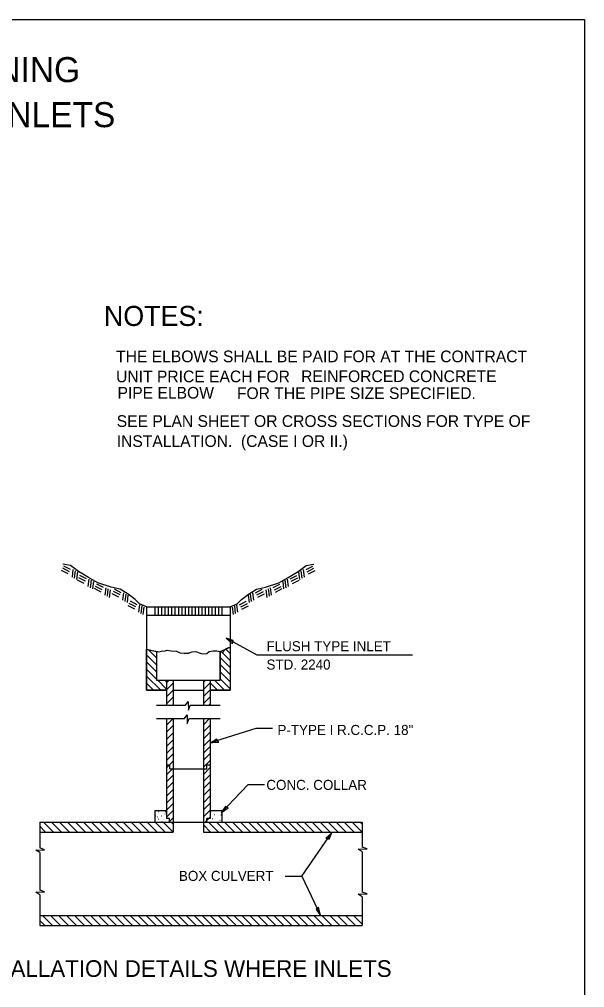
# Model space of a CAD drawing. Extents: x 100 to 887, y 75 to 1075.
# Drawn here: x 549 to 887, y 495 to 1075 of the extents above; entities that cross this region are included whole.
import ezdxf

# ---------------------------------------------------------------- set-up
doc = ezdxf.new("R2010")
doc.units = 0
for name, color, linetype in [('SH_General_Details', 7, 'Continuous'), ('Sheets_General Details', 7, 'Continuous'), ('Sheets_Major Grid', 7, 'Continuous')]:
    doc.layers.add(name, color=color, linetype=linetype)

msp = doc.modelspace()

# ---------------------------------------------------------------- linework, layer by layer
at = {"layer": 'SH_General_Details'}
for p, q in [((578.45, 742.77), (574.45, 744.82)), ((579.14, 744.1), (575.13, 746.16)), ((579.82, 745.44), (575.82, 747.49)), ((580.85, 740.9), (581.41, 745.37)), ((582.18, 740.22), (582.74, 744.68)), ((583.52, 739.53), (584.08, 744)), ((717.08, 739.53), (716.52, 744)), ((718.41, 740.22), (717.85, 744.68)), ((719.75, 740.9), (719.19, 745.37)), ((720.77, 745.44), (724.78, 747.49)), ((721.46, 744.1), (725.46, 746.16)), ((722.14, 742.77), (726.15, 744.82)), ((587.99, 737.08), (583.99, 739.13)), ((588.68, 738.41), (584.67, 740.47)), ((589.36, 739.75), (585.36, 741.8)), ((590.39, 735.21), (590.95, 739.68)), ((591.72, 734.53), (592.28, 738.99)), ((593.06, 733.84), (593.62, 738.31)), ((707.54, 733.84), (706.98, 738.31)), ((708.87, 734.53), (708.31, 738.99)), ((710.21, 735.21), (709.65, 739.68)), ((711.23, 739.75), (715.24, 741.8)), ((711.92, 738.41), (715.92, 740.47)), ((712.6, 737.08), (716.61, 739.13)), ((598.08, 731.94), (594.08, 734)), ((598.77, 733.28), (594.77, 735.33)), ((599.45, 734.61), (595.45, 736.67)), ((600.48, 730.08), (601.04, 734.54)), ((601.81, 729.39), (602.37, 733.86)), ((603.15, 728.71), (603.71, 733.17)), ((609.41, 730.16), (605.41, 732.21)), ((610.09, 731.49), (606.09, 733.55)), ((611.12, 726.96), (611.68, 731.42)), ((689.48, 726.96), (688.92, 731.42)), ((690.5, 731.49), (694.5, 733.55)), ((691.19, 730.16), (695.19, 732.21)), ((697.45, 728.71), (696.89, 733.17)), ((698.78, 729.39), (698.22, 733.86)), ((700.12, 730.08), (699.56, 734.54)), ((701.14, 734.61), (705.15, 736.67)), ((701.83, 733.28), (705.83, 735.33)), ((702.51, 731.94), (706.51, 734)), ((608.73, 728.82), (604.72, 730.88)), ((612.45, 726.27), (613.01, 730.74)), ((613.79, 725.59), (614.35, 730.05)), ((619.64, 724.34), (615.63, 726.39)), ((680.96, 724.34), (684.96, 726.39)), ((686.81, 725.59), (686.25, 730.05)), ((688.14, 726.27), (687.58, 730.74)), ((691.87, 728.82), (695.87, 730.88)), ((618.27, 721.67), (614.26, 723.72)), ((618.95, 723), (614.95, 725.06)), ((620.66, 719.8), (621.22, 724.27)), ((621.99, 719.12), (622.56, 723.58)), ((623.33, 718.43), (623.89, 722.9)), ((625.3, 723.1), (675.3, 723.1)), ((625.3, 723.1), (625.3, 673.1)), ((625.3, 723.1), (625.3, 718.1)), ((630.3, 723.1), (630.3, 718.1)), ((632.3, 723.1), (632.3, 718.1)), ((634.3, 723.1), (634.3, 718.1)), ((636.3, 723.1), (636.3, 718.1)), ((638.3, 723.1), (638.3, 718.1)), ((640.3, 723.1), (640.3, 718.1)), ((642.3, 723.1), (642.3, 718.1)), ((644.3, 723.1), (644.3, 718.1)), ((646.3, 723.1), (646.3, 718.1)), ((648.3, 723.1), (648.3, 718.1)), ((650.3, 723.1), (650.3, 718.1)), ((652.3, 723.1), (652.3, 718.1)), ((654.3, 723.1), (654.3, 718.1)), ((656.3, 723.1), (656.3, 718.1)), ((658.3, 723.1), (658.3, 718.1)), ((660.3, 723.1), (660.3, 718.1)), ((662.3, 723.1), (662.3, 718.1)), ((664.3, 723.1), (664.3, 718.1)), ((666.3, 723.1), (666.3, 718.1)), ((668.3, 723.1), (668.3, 718.1)), ((670.3, 723.1), (670.3, 718.1)), ((675.3, 723.1), (675.3, 673.1)), ((675.3, 723.1), (675.3, 718.1)), ((677.27, 718.43), (676.71, 722.9)), ((678.6, 719.12), (678.04, 723.58)), ((679.94, 719.8), (679.37, 724.27)), ((681.64, 723), (685.65, 725.06)), ((682.33, 721.67), (686.33, 723.72)), ((625.3, 718.1), (675.3, 718.1)), ((631.3, 696.39), (631.3, 679.1)), ((669.3, 696.33), (669.3, 679.1)), ((628.45, 691.12), (628.45, 691.12)), ((630.57, 693.24), (630.57, 693.24)), ((626.33, 689), (626.33, 689)), ((631.3, 679.1), (669.3, 679.1)), ((637.3, 679.1), (637.3, 664.1)), ((641.3, 679.1), (641.3, 664.1)), ((659.3, 679.1), (659.3, 664.1)), ((663.3, 679.1), (663.3, 664.1)), ((625.3, 673.1), (637.3, 673.1)), ((639.01, 675.06), (639.01, 675.06)), ((641.13, 672.93), (641.13, 672.93)), ((641.3, 673.1), (659.3, 673.1)), ((663.3, 673.1), (675.3, 673.1)), ((661.15, 671.23), (661.15, 671.23)), ((663.28, 669.11), (663.28, 669.11)), ((631.3, 664.1), (648.61, 664.1)), ((651.41, 664.1), (669.3, 664.1)), ((631.3, 656.1), (647.92, 656.1)), ((637.3, 656.1), (637.3, 596.28)), ((641.3, 656.1), (641.3, 588.1)), ((650.71, 656.1), (669.3, 656.1)), ((659.3, 656.1), (659.3, 588.1)), ((663.3, 656.1), (663.3, 596.28)), ((639.29, 628.28), (637.3, 628.28)), ((639.29, 626.1), (639.29, 628.28)), ((661.41, 626.1), (661.41, 628.28)), ((663.4, 628.28), (661.41, 628.28)), ((639.29, 626.1), (661.41, 626.1)), ((630.3, 601.1), (637.3, 601.1)), ((630.3, 601.1), (630.3, 594.1)), ((630.59, 597.84), (630.79, 597.84)), ((632.3, 600.38), (632.5, 600.38)), ((634.19, 597.93), (634.39, 597.93)), ((636.13, 599.05), (636.33, 599.05)), ((663.3, 601.1), (670.3, 601.1)), ((663.45, 599.56), (663.65, 599.56)), ((665.69, 598.74), (665.89, 598.74)), ((665.9, 601.01), (666.1, 601.01)), ((669.77, 598.53), (669.97, 598.53)), ((670.3, 601.1), (670.3, 594.1)), ((561.3, 594.1), (641.3, 594.1)), ((561.3, 594.1), (561.3, 578.59)), ((631.83, 597.33), (632.03, 597.33)), ((632.17, 595.88), (632.37, 595.88)), ((634.36, 594.38), (634.56, 594.38)), ((639.09, 596.28), (637.3, 596.28)), ((639.09, 594.1), (639.09, 596.28)), ((639.09, 594.1), (661.41, 594.1)), ((659.3, 594.1), (754.3, 594.1)), ((661.41, 594.1), (661.41, 596.28)), ((663.4, 596.28), (661.41, 596.28)), ((664.7, 596.25), (664.9, 596.25)), ((669.13, 595.3), (669.33, 595.3)), ((711.55, 592.7), (711.55, 592.7)), ((754.3, 594.1), (754.3, 579.16)), ((561.3, 588.1), (641.3, 588.1)), ((659.3, 588.1), (754.3, 588.1)), ((709.16, 590.32), (709.16, 590.32)), ((561.3, 575.79), (561.3, 553.35)), ((754.3, 576.37), (754.3, 552.19)), ((718.22, 561.63), (729.41, 538.1)), ((561.3, 550.55), (561.3, 532.1)), ((754.3, 549.4), (754.3, 532.1)), ((561.3, 538.1), (754.3, 538.1)), ((641.54, 535.99), (641.54, 535.99)), ((561.3, 532.1), (754.3, 532.1)), ((639.15, 533.6), (639.15, 533.6))]:
    msp.add_line(p, q, dxfattribs=at)
for points in [[(625.3, 723.1), (621.06, 724.77), (618.49, 727.52), (614.27, 730.64), (609.5, 733.58), (604.18, 734.86), (596.11, 737.43), (590.6, 740.73), (584.55, 744.22), (579.78, 747.89), (575.19, 748.62)], [(675.3, 723.1), (679.54, 724.77), (682.1, 727.52), (686.32, 730.64), (691.09, 733.58), (696.42, 734.86), (704.49, 737.43), (709.99, 740.73), (716.05, 744.22), (720.82, 747.89), (725.4, 748.62)], [(784.55, 694.04), (691.42, 694.04), (672.89, 704.23)], [(625.3, 673.1), (625.3, 697.71), (631.3, 696.39), (631.3, 679.1), (637.3, 679.1), (663.3, 679.1), (669.3, 679.1), (669.3, 696.33), (675.32, 698.9), (675.3, 673.1), (663.3, 673.1)], [(625.3, 697.71), (627.71, 697.16), (632.84, 696.06), (634.31, 696.43), (636.33, 696.79), (637.61, 697.16), (640, 696.61), (643.12, 696.43), (645.32, 695.51), (647.7, 695.33), (650.82, 695.33), (650.82, 695.51), (652.66, 696.06), (654.86, 696.24), (656.69, 695.51), (658.71, 694.96), (661.28, 695.14), (662.75, 696.24), (665.13, 696.61), (667.33, 696.79), (671.19, 695.88), (671.92, 697.34), (673.02, 698.08), (674.49, 698.63), (675.3, 698.63)], [(631.3, 692.51), (626.33, 697.48)], [(675.31, 690.93), (669.73, 696.51)], [(675.31, 695.17), (672.7, 697.78)], [(631.3, 688.27), (625.3, 694.27)], [(675.31, 686.69), (669.3, 692.7)], [(631.3, 684.03), (625.3, 690.03)], [(631.3, 679.79), (625.3, 685.79)], [(675.3, 682.45), (669.3, 688.46)], [(633.74, 673.1), (625.3, 681.54)], [(637.3, 673.79), (631.98, 679.1)], [(637.3, 678.03), (636.23, 679.1)], [(637.3, 677.58), (638.81, 679.1)], [(644.71, 679.1), (644.71, 679.1)], [(648.96, 679.1), (648.95, 679.1)], [(653.2, 679.1), (653.2, 679.1)], [(657.44, 679.1), (657.44, 679.1)], [(659.3, 677.86), (660.54, 679.1)], [(661.68, 679.1), (661.68, 679.1)], [(671.93, 673.1), (665.92, 679.1)], [(675.3, 678.21), (669.3, 684.21)], [(675.3, 673.97), (669.3, 679.97)], [(629.5, 673.1), (625.3, 677.3)], [(637.3, 673.1), (625.3, 673.1)], [(637.3, 673.34), (641.3, 677.34)], [(637.3, 669.1), (641.3, 673.1)], [(659.3, 673.62), (663.3, 677.62)], [(659.3, 669.38), (663.3, 673.37)], [(667.68, 673.1), (663.3, 677.49)], [(663.44, 673.1), (663.3, 673.24)], [(637.3, 664.86), (641.3, 668.86)], [(659.3, 665.13), (663.3, 669.13)], [(640.78, 664.1), (641.3, 664.61)], [(648.61, 664.1), (650.18, 666.38), (650.36, 661.15), (651.41, 664.1)], [(662.51, 664.1), (663.3, 664.89)], [(637.3, 652.13), (641.27, 656.1)], [(647.92, 656.1), (649.49, 658.38), (649.66, 653.15), (650.71, 656.1)], [(659.3, 652.4), (662.99, 656.1)], [(637.3, 647.89), (641.3, 651.89)], [(659.3, 648.16), (663.3, 652.16)], [(700.6, 650.26), (690.6, 650.26), (663.43, 641.55)], [(637.3, 643.64), (641.3, 647.64)], [(659.3, 643.92), (663.3, 647.92)], [(637.3, 639.4), (641.3, 643.4)], [(637.3, 635.16), (641.3, 639.16)], [(659.3, 639.68), (663.3, 643.68)], [(659.3, 635.43), (663.3, 639.43)], [(637.3, 630.92), (641.3, 634.92)], [(659.3, 631.19), (663.3, 635.19)], [(637.3, 626.67), (641.3, 630.67)], [(659.3, 626.95), (663.3, 630.95)], [(659.3, 622.71), (663.3, 626.71)], [(637.3, 622.43), (641.3, 626.43)], [(637.3, 618.19), (641.3, 622.19)], [(659.3, 618.46), (663.3, 622.46)], [(637.3, 613.95), (641.3, 617.94)], [(659.3, 614.22), (663.3, 618.22)], [(695.93, 616.48), (685.93, 616.48), (670.01, 599.7)], [(637.3, 609.7), (641.3, 613.7)], [(637.3, 605.46), (641.3, 609.46)], [(659.3, 609.98), (663.3, 613.98)], [(659.3, 605.74), (663.3, 609.74)], [(637.3, 601.22), (641.3, 605.22)], [(659.3, 601.49), (663.3, 605.49)], [(637.3, 600.28), (636.69, 600.02)], [(636.72, 600.08), (637.22, 601.1)], [(637.3, 596.97), (641.3, 600.97)], [(659.3, 597.25), (663.3, 601.25)], [(569.63, 588.1), (563.63, 594.1)], [(574.4, 588.1), (568.4, 594.1)], [(579.17, 588.1), (573.17, 594.1)], [(583.95, 588.1), (577.95, 594.1)], [(588.72, 588.1), (582.72, 594.1)], [(593.49, 588.1), (587.49, 594.1)], [(598.27, 588.1), (592.26, 594.1)], [(603.04, 588.1), (597.04, 594.1)], [(607.81, 588.1), (601.81, 594.1)], [(612.58, 588.1), (606.58, 594.1)], [(617.36, 588.1), (611.36, 594.1)], [(622.13, 588.1), (616.13, 594.1)], [(626.9, 588.1), (620.9, 594.1)], [(631.68, 588.1), (625.68, 594.1)], [(636.45, 588.1), (630.45, 594.1)], [(641.22, 588.1), (635.22, 594.1)], [(638.67, 594.1), (641.3, 596.73)], [(641.3, 592.8), (639.99, 594.1)], [(663.65, 588.1), (659.3, 592.45)], [(660.39, 594.1), (663.3, 597.01)], [(668.42, 588.1), (662.42, 594.1)], [(673.19, 588.1), (667.19, 594.1)], [(677.97, 588.1), (671.97, 594.1)], [(682.74, 588.1), (676.74, 594.1)], [(687.51, 588.1), (681.51, 594.1)], [(692.29, 588.1), (686.29, 594.1)], [(697.06, 588.1), (691.06, 594.1)], [(701.83, 588.1), (695.83, 594.1)], [(706.6, 588.1), (700.6, 594.1)], [(711.38, 588.1), (705.38, 594.1)], [(716.15, 588.1), (710.15, 594.1)], [(720.92, 588.1), (714.92, 594.1)], [(725.7, 588.1), (719.7, 594.1)], [(730.47, 588.1), (724.47, 594.1)], [(735.24, 588.1), (729.24, 594.1)], [(740.02, 588.1), (734.01, 594.1)], [(744.79, 588.1), (738.79, 594.1)], [(749.56, 588.1), (743.56, 594.1)], [(754.3, 588.14), (748.33, 594.1)], [(754.3, 592.91), (753.11, 594.1)], [(564.85, 588.1), (561.3, 591.66)], [(708.22, 561.63), (718.22, 561.63), (736.35, 588.1)], [(561.3, 575.79), (559.01, 577.36), (564.25, 577.54), (561.3, 578.59)], [(754.3, 576.37), (752.01, 577.94), (757.25, 578.12), (754.3, 579.16)], [(561.3, 550.55), (559.01, 552.12), (564.25, 552.3), (561.3, 553.35)], [(754.3, 549.4), (752.01, 550.97), (757.25, 551.14), (754.3, 552.19)], [(564.29, 532.1), (561.3, 535.09)], [(569.06, 532.1), (563.06, 538.1)], [(573.83, 532.1), (567.83, 538.1)], [(578.61, 532.1), (572.61, 538.1)], [(583.38, 532.1), (577.38, 538.1)], [(588.15, 532.1), (582.15, 538.1)], [(592.93, 532.1), (586.92, 538.1)], [(597.7, 532.1), (591.7, 538.1)], [(602.47, 532.1), (596.47, 538.1)], [(607.24, 532.1), (601.24, 538.1)], [(612.02, 532.1), (606.02, 538.1)], [(616.79, 532.1), (610.79, 538.1)], [(621.56, 532.1), (615.56, 538.1)], [(626.34, 532.1), (620.34, 538.1)], [(631.11, 532.1), (625.11, 538.1)], [(635.88, 532.1), (629.88, 538.1)], [(640.66, 532.1), (634.65, 538.1)], [(645.43, 532.1), (639.43, 538.1)], [(650.2, 532.1), (644.2, 538.1)], [(654.97, 532.1), (648.97, 538.1)], [(659.75, 532.1), (653.75, 538.1)], [(664.52, 532.1), (658.52, 538.1)], [(669.29, 532.1), (663.29, 538.1)], [(674.07, 532.1), (668.07, 538.1)], [(678.84, 532.1), (672.84, 538.1)], [(683.61, 532.1), (677.61, 538.1)], [(688.38, 532.1), (682.38, 538.1)], [(693.16, 532.1), (687.16, 538.1)], [(697.93, 532.1), (691.93, 538.1)], [(702.7, 532.1), (696.7, 538.1)], [(707.48, 532.1), (701.48, 538.1)], [(712.25, 532.1), (706.25, 538.1)], [(717.02, 532.1), (711.02, 538.1)], [(721.8, 532.1), (715.8, 538.1)], [(726.57, 532.1), (720.57, 538.1)], [(731.34, 532.1), (725.34, 538.1)], [(736.11, 532.1), (730.11, 538.1)], [(740.89, 532.1), (734.89, 538.1)], [(745.66, 532.1), (739.66, 538.1)], [(750.43, 532.1), (744.43, 538.1)], [(754.3, 533.01), (749.21, 538.1)], [(754.3, 537.78), (753.98, 538.1)]]:
    msp.add_lwpolyline(points, dxfattribs=at)
for points in [[(676.77, 700.9), (676.88, 701.94), (677.18, 702.82), (675.29, 703.4), (672.89, 704.23), (675, 702.52)], [(668.51, 642.08), (667.83, 642.87), (667.39, 643.7), (665.68, 642.72), (663.43, 641.55), (666.11, 641.9)], [(674.21, 602.61), (673.23, 602.97), (672.46, 603.49), (671.42, 601.81), (670.01, 599.7), (672.2, 601.3)], [(732.66, 584.57), (733.69, 584.36), (734.53, 583.97), (735.29, 585.79), (736.35, 588.1), (734.44, 586.17)], [(728.21, 543.06), (727.52, 542.28), (726.75, 541.75), (727.95, 540.17), (729.41, 538.1), (728.71, 540.72)]]:
    msp.add_lwpolyline(points, close=True, dxfattribs=at)
at = {"layer": 'Sheets_Major Grid'}
msp.add_lwpolyline([(100, 1075), (887.5, 1075), (887.5, 75), (100, 75)], close=True, dxfattribs=at)

# ---------------------------------------------------------------- texts
at = {"layer": 'SH_General_Details'}
for s, height, p in [('THE ELBOWS SHALL BE PAID FOR AT THE CONTRACT', 7, (607.05, 869.59)), ('UNIT PRICE EACH FOR', 7, (607.05, 857.59)), ('REINFORCED CONCRETE', 7, (717.8, 857.69)), ('PIPE ELBOW', 7, (607.9, 847.8)), ('FOR THE PIPE SIZE SPECIFIED.', 7, (679.37, 847.56)), ('SEE PLAN SHEET OR CROSS SECTIONS FOR TYPE OF', 7, (607.42, 830.84)), ('INSTALLATION.  (CASE I OR II.)', 7, (607.42, 818.84)), ('FLUSH TYPE INLET', 6, (697.07, 696.48)), ('STD. 2240', 6, (697.07, 685.48)), ('P-TYPE I R.C.C.P. 18"', 6, (703.64, 646.31)), ('CONC. COLLAR', 6, (696.98, 613.39)), ('BOX CULVERT', 6, (644.65, 558.87)), ('INSTALLATION DETAILS WHERE INLETS', 10, (513.4, 501.35))]:
    msp.add_text(s, height=height, dxfattribs=at).set_placement(p)
at = {"layer": 'Sheets_General Details'}
for s, height, p in [('METHOD OF DRAINING', 15, (361.52, 1037.41)), ('PROPOSED MEDIAN INLETS', 15, (333.52, 1010.41)), ('NOTES:', 12, (599.78, 891.33))]:
    msp.add_text(s, height=height, dxfattribs=at).set_placement(p)

doc.saveas('drawing.dxf')
